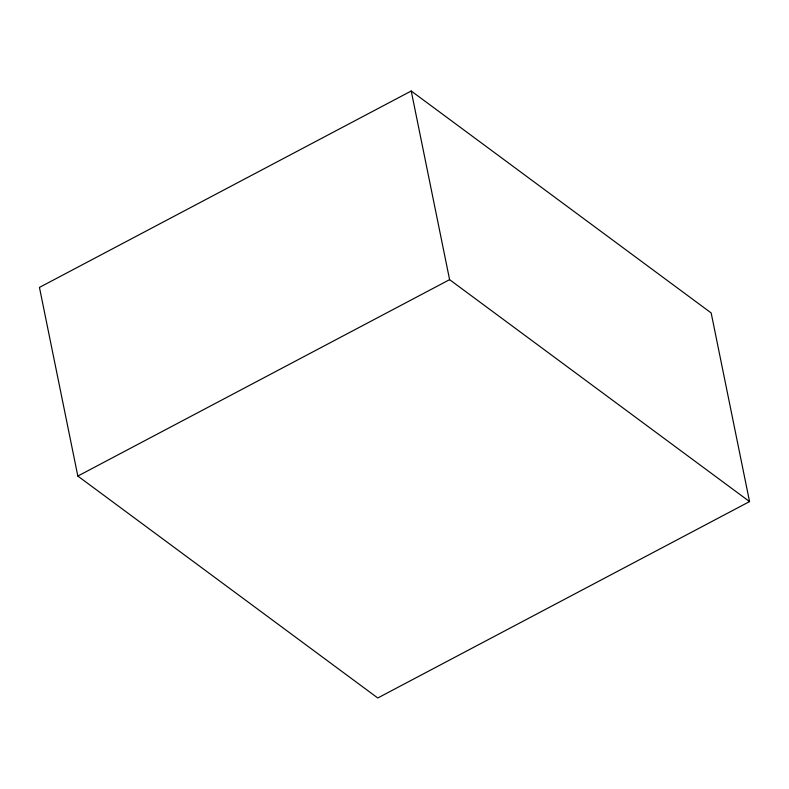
<?xml version="1.0" encoding="UTF-8"?>
<svg xmlns="http://www.w3.org/2000/svg" width="789" height="789" viewBox="0 0 789 789"><rect width="100%" height="100%" fill="white"/><g stroke="black" fill="none" stroke-linecap="round" stroke-linejoin="round"><path stroke-width="1.18" d="M411.227 91.011L39.45 287.413L77.835 476.063L377.773 697.989L749.55 501.587L711.165 312.937L411.227 91.011L449.602 279.661L749.55 501.587M77.835 476.063L449.602 279.661"/></g></svg>
